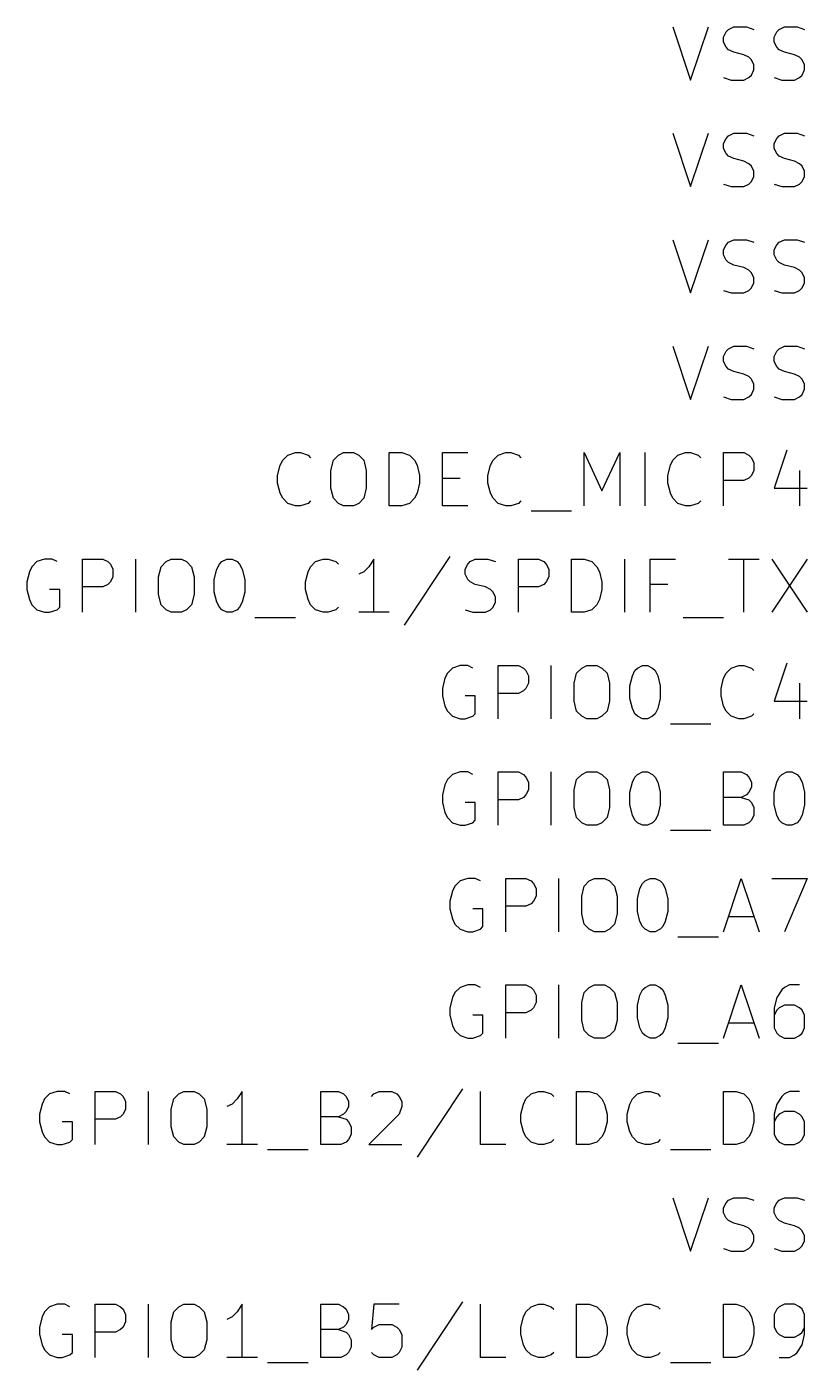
# Model space of a CAD drawing. Header units: millimetres. Extents: x 3 to 237, y -203 to -4.
# Drawn here: x 173.72 to 192.35, y -132.97 to -100.92 of the extents above; entities that cross this region are included whole.
import ezdxf

# ---------------------------------------------------------------- set-up
doc = ezdxf.new("R2010")
doc.units = ezdxf.units.MM
doc.layers.add('GREENSIXTYFIVE', color=129, linetype='CONTINUOUS')

msp = doc.modelspace()

# ---------------------------------------------------------------- linework, layer by layer
at = {"layer": 'GREENSIXTYFIVE', "linetype": 'CONTINUOUS'}
for p, q in [((189.1453, -100.9175), (189.5686, -102.1875)), ((189.5686, -102.1875), (189.992, -100.9175)), ((190.4758, -100.978), (190.5968, -100.9175)), ((190.5968, -100.9175), (190.8991, -100.9175)), ((190.8991, -100.9175), (191.0806, -100.978)), ((191.6853, -100.978), (191.8063, -100.9175)), ((191.8063, -100.9175), (192.1086, -100.9175)), ((192.1086, -100.9175), (192.2901, -100.978)), ((190.3549, -101.1594), (190.4153, -101.0385)), ((190.3549, -101.2804), (190.3549, -101.1594)), ((190.4153, -101.4013), (190.3549, -101.2804)), ((190.4153, -101.0385), (190.4758, -100.978)), ((191.5644, -101.1594), (191.6248, -101.0385)), ((191.5644, -101.2804), (191.5644, -101.1594)), ((191.6248, -101.4013), (191.5644, -101.2804)), ((191.6248, -101.0385), (191.6853, -100.978)), ((190.4758, -101.4618), (190.4153, -101.4013)), ((190.5968, -101.5223), (190.4758, -101.4618)), ((190.8387, -101.5828), (190.5968, -101.5223)), ((190.9596, -101.6432), (190.8387, -101.5828)), ((191.6853, -101.4618), (191.6248, -101.4013)), ((191.8063, -101.5223), (191.6853, -101.4618)), ((192.0482, -101.5828), (191.8063, -101.5223)), ((192.1691, -101.6432), (192.0482, -101.5828)), ((191.0201, -101.7037), (190.9596, -101.6432)), ((191.0806, -101.8247), (191.0201, -101.7037)), ((191.0806, -101.9456), (191.0806, -101.8247)), ((192.2296, -101.7037), (192.1691, -101.6432)), ((192.2901, -101.8247), (192.2296, -101.7037)), ((192.2901, -101.9456), (192.2901, -101.8247)), ((190.3549, -102.1271), (190.5363, -102.1875)), ((190.5363, -102.1875), (190.8387, -102.1875)), ((190.8387, -102.1875), (190.9596, -102.1271)), ((190.9596, -102.1271), (191.0201, -102.0666)), ((191.0201, -102.0666), (191.0806, -101.9456)), ((191.5644, -102.1271), (191.7458, -102.1875)), ((191.7458, -102.1875), (192.0482, -102.1875)), ((192.0482, -102.1875), (192.1691, -102.1271)), ((192.1691, -102.1271), (192.2296, -102.0666)), ((192.2296, -102.0666), (192.2901, -101.9456)), ((189.1453, -103.4575), (189.5686, -104.7275)), ((189.5686, -104.7275), (189.992, -103.4575)), ((190.4153, -103.5785), (190.4758, -103.518)), ((190.4758, -103.518), (190.5968, -103.4575)), ((190.5968, -103.4575), (190.8991, -103.4575)), ((190.8991, -103.4575), (191.0806, -103.518)), ((191.6248, -103.5785), (191.6853, -103.518)), ((191.6853, -103.518), (191.8063, -103.4575)), ((191.8063, -103.4575), (192.1086, -103.4575)), ((192.1086, -103.4575), (192.2901, -103.518)), ((190.3549, -103.6994), (190.4153, -103.5785)), ((190.3549, -103.8204), (190.3549, -103.6994)), ((190.4153, -103.9413), (190.3549, -103.8204)), ((191.5644, -103.6994), (191.6248, -103.5785)), ((191.5644, -103.8204), (191.5644, -103.6994)), ((191.6248, -103.9413), (191.5644, -103.8204)), ((190.4758, -104.0018), (190.4153, -103.9413)), ((190.5968, -104.0623), (190.4758, -104.0018)), ((190.8387, -104.1228), (190.5968, -104.0623)), ((190.9596, -104.1832), (190.8387, -104.1228)), ((191.6853, -104.0018), (191.6248, -103.9413)), ((191.8063, -104.0623), (191.6853, -104.0018)), ((192.0482, -104.1228), (191.8063, -104.0623)), ((192.1691, -104.1832), (192.0482, -104.1228)), ((191.0201, -104.2437), (190.9596, -104.1832)), ((191.0806, -104.3647), (191.0201, -104.2437)), ((191.0201, -104.6066), (191.0806, -104.4856)), ((191.0806, -104.4856), (191.0806, -104.3647)), ((192.2296, -104.2437), (192.1691, -104.1832)), ((192.2901, -104.3647), (192.2296, -104.2437)), ((192.2296, -104.6066), (192.2901, -104.4856)), ((192.2901, -104.4856), (192.2901, -104.3647)), ((190.3549, -104.6671), (190.5363, -104.7275)), ((190.5363, -104.7275), (190.8387, -104.7275)), ((190.8387, -104.7275), (190.9596, -104.6671)), ((190.9596, -104.6671), (191.0201, -104.6066)), ((191.5644, -104.6671), (191.7458, -104.7275)), ((191.7458, -104.7275), (192.0482, -104.7275)), ((192.0482, -104.7275), (192.1691, -104.6671)), ((192.1691, -104.6671), (192.2296, -104.6066)), ((189.1453, -105.9975), (189.5686, -107.2675)), ((189.5686, -107.2675), (189.992, -105.9975)), ((190.4153, -106.1185), (190.4758, -106.058)), ((190.4758, -106.058), (190.5968, -105.9975)), ((190.5968, -105.9975), (190.8991, -105.9975)), ((190.8991, -105.9975), (191.0806, -106.058)), ((191.6248, -106.1185), (191.6853, -106.058)), ((191.6853, -106.058), (191.8063, -105.9975)), ((191.8063, -105.9975), (192.1086, -105.9975)), ((192.1086, -105.9975), (192.2901, -106.058)), ((190.3549, -106.2394), (190.4153, -106.1185)), ((190.3549, -106.3604), (190.3549, -106.2394)), ((190.4153, -106.4813), (190.3549, -106.3604)), ((191.5644, -106.2394), (191.6248, -106.1185)), ((191.5644, -106.3604), (191.5644, -106.2394)), ((191.6248, -106.4813), (191.5644, -106.3604)), ((190.4758, -106.5418), (190.4153, -106.4813)), ((190.5968, -106.6023), (190.4758, -106.5418)), ((190.8387, -106.6628), (190.5968, -106.6023)), ((190.9596, -106.7232), (190.8387, -106.6628)), ((191.0201, -106.7837), (190.9596, -106.7232)), ((191.6853, -106.5418), (191.6248, -106.4813)), ((191.8063, -106.6023), (191.6853, -106.5418)), ((192.0482, -106.6628), (191.8063, -106.6023)), ((192.1691, -106.7232), (192.0482, -106.6628)), ((192.2296, -106.7837), (192.1691, -106.7232)), ((191.0806, -106.9047), (191.0201, -106.7837)), ((191.0201, -107.1466), (191.0806, -107.0256)), ((191.0806, -107.0256), (191.0806, -106.9047)), ((192.2901, -106.9047), (192.2296, -106.7837)), ((192.2296, -107.1466), (192.2901, -107.0256)), ((192.2901, -107.0256), (192.2901, -106.9047)), ((190.3549, -107.2071), (190.5363, -107.2675)), ((190.5363, -107.2675), (190.8387, -107.2675)), ((190.8387, -107.2675), (190.9596, -107.2071)), ((190.9596, -107.2071), (191.0201, -107.1466)), ((191.5644, -107.2071), (191.7458, -107.2675)), ((191.7458, -107.2675), (192.0482, -107.2675)), ((192.0482, -107.2675), (192.1691, -107.2071)), ((192.1691, -107.2071), (192.2296, -107.1466)), ((189.1453, -108.5375), (189.5686, -109.8075)), ((189.5686, -109.8075), (189.992, -108.5375)), ((190.4153, -108.6585), (190.4758, -108.598)), ((190.4758, -108.598), (190.5968, -108.5375)), ((190.5968, -108.5375), (190.8991, -108.5375)), ((190.8991, -108.5375), (191.0806, -108.598)), ((191.6248, -108.6585), (191.6853, -108.598)), ((191.6853, -108.598), (191.8063, -108.5375)), ((191.8063, -108.5375), (192.1086, -108.5375)), ((192.1086, -108.5375), (192.2901, -108.598)), ((190.3549, -108.7794), (190.4153, -108.6585)), ((190.3549, -108.9004), (190.3549, -108.7794)), ((190.4153, -109.0213), (190.3549, -108.9004)), ((191.5644, -108.7794), (191.6248, -108.6585)), ((191.5644, -108.9004), (191.5644, -108.7794)), ((191.6248, -109.0213), (191.5644, -108.9004)), ((190.4758, -109.0818), (190.4153, -109.0213)), ((190.5968, -109.1423), (190.4758, -109.0818)), ((190.8387, -109.2028), (190.5968, -109.1423)), ((190.9596, -109.2632), (190.8387, -109.2028)), ((191.0201, -109.3237), (190.9596, -109.2632)), ((191.6853, -109.0818), (191.6248, -109.0213)), ((191.8063, -109.1423), (191.6853, -109.0818)), ((192.0482, -109.2028), (191.8063, -109.1423)), ((192.1691, -109.2632), (192.0482, -109.2028)), ((192.2296, -109.3237), (192.1691, -109.2632)), ((191.0806, -109.4447), (191.0201, -109.3237)), ((191.0201, -109.6866), (191.0806, -109.5656)), ((191.0806, -109.5656), (191.0806, -109.4447)), ((192.2901, -109.4447), (192.2296, -109.3237)), ((192.2296, -109.6866), (192.2901, -109.5656)), ((192.2901, -109.5656), (192.2901, -109.4447)), ((190.3549, -109.7471), (190.5363, -109.8075)), ((190.5363, -109.8075), (190.8387, -109.8075)), ((190.8387, -109.8075), (190.9596, -109.7471)), ((190.9596, -109.7471), (191.0201, -109.6866)), ((191.5644, -109.7471), (191.7458, -109.8075)), ((191.7458, -109.8075), (192.0482, -109.8075)), ((192.0482, -109.8075), (192.1691, -109.7471)), ((192.1691, -109.7471), (192.2296, -109.6866)), ((179.832, -111.259), (179.953, -111.138)), ((179.953, -111.138), (180.1344, -111.0775)), ((180.1344, -111.0775), (180.2553, -111.0775)), ((180.2553, -111.0775), (180.4368, -111.138)), ((180.4368, -111.138), (180.4972, -111.1985)), ((181.0415, -111.259), (181.1625, -111.138)), ((181.1625, -111.138), (181.2834, -111.0775)), ((181.2834, -111.0775), (181.5253, -111.0775)), ((181.5253, -111.0775), (181.6463, -111.138)), ((181.6463, -111.138), (181.7672, -111.259)), ((182.372, -112.3475), (182.372, -111.0775)), ((182.372, -111.0775), (182.6744, -111.0775)), ((182.6744, -111.0775), (182.8558, -111.138)), ((182.8558, -111.138), (182.9768, -111.259)), ((183.642, -112.3475), (183.642, -111.0775)), ((183.642, -111.0775), (184.2468, -111.0775)), ((184.8515, -111.259), (184.9725, -111.138)), ((184.9725, -111.138), (185.1539, -111.0775)), ((185.1539, -111.0775), (185.2748, -111.0775)), ((185.2748, -111.0775), (185.4563, -111.138)), ((185.4563, -111.138), (185.5167, -111.1985)), ((187.0286, -112.3475), (187.0286, -111.0775)), ((187.0286, -111.0775), (187.452, -111.9847)), ((187.452, -111.9847), (187.8753, -111.0775)), ((187.8753, -111.0775), (187.8753, -112.3475)), ((188.48, -112.3475), (188.48, -111.0775)), ((189.1453, -111.259), (189.2663, -111.138)), ((189.2663, -111.138), (189.4477, -111.0775)), ((189.4477, -111.0775), (189.5686, -111.0775)), ((189.5686, -111.0775), (189.7501, -111.138)), ((189.7501, -111.138), (189.8105, -111.1985)), ((190.3548, -112.3475), (190.3548, -111.0775)), ((190.3548, -111.0775), (190.8386, -111.0775)), ((190.8386, -111.0775), (190.9596, -111.138)), ((190.9596, -111.138), (191.0201, -111.1985)), ((191.0201, -111.1985), (191.0805, -111.3194)), ((191.8667, -111.0171), (191.5644, -111.9242)), ((179.7111, -111.6218), (179.7715, -111.3799)), ((179.7715, -111.3799), (179.832, -111.259)), ((180.9811, -111.5009), (181.0415, -111.259)), ((180.9811, -111.9242), (180.9811, -111.5009)), ((181.7672, -111.259), (181.8277, -111.5009)), ((181.8277, -111.5009), (181.8277, -111.9242)), ((182.9768, -111.259), (183.0373, -111.3799)), ((183.0373, -111.3799), (183.0977, -111.6218)), ((184.7306, -111.6218), (184.791, -111.3799)), ((184.791, -111.3799), (184.8515, -111.259)), ((189.0244, -111.6218), (189.0848, -111.3799)), ((189.0848, -111.3799), (189.1453, -111.259)), ((191.0805, -111.5009), (191.0201, -111.6218)), ((191.0805, -111.3194), (191.0805, -111.5009)), ((192.1691, -111.5009), (192.1691, -112.3475)), ((179.7111, -111.8032), (179.7111, -111.6218)), ((179.7715, -112.0451), (179.7111, -111.8032)), ((183.0977, -111.8032), (183.0373, -112.0451)), ((183.0977, -111.6218), (183.0977, -111.8032)), ((183.642, -111.6823), (184.0654, -111.6823)), ((184.7306, -111.8032), (184.7306, -111.6218)), ((184.791, -112.0451), (184.7306, -111.8032)), ((189.0244, -111.8032), (189.0244, -111.6218)), ((189.0848, -112.0451), (189.0244, -111.8032)), ((190.8386, -111.7428), (190.3548, -111.7428)), ((190.9596, -111.6823), (190.8386, -111.7428)), ((191.0201, -111.6218), (190.9596, -111.6823)), ((179.832, -112.1661), (179.7715, -112.0451)), ((179.953, -112.2871), (179.832, -112.1661)), ((181.0415, -112.1661), (180.9811, -111.9242)), ((181.1625, -112.2871), (181.0415, -112.1661)), ((181.7672, -112.1661), (181.6463, -112.2871)), ((181.8277, -111.9242), (181.7672, -112.1661)), ((182.9768, -112.1661), (182.8558, -112.2871)), ((183.0373, -112.0451), (182.9768, -112.1661)), ((184.8515, -112.1661), (184.791, -112.0451)), ((184.9725, -112.2871), (184.8515, -112.1661)), ((189.1453, -112.1661), (189.0848, -112.0451)), ((189.2663, -112.2871), (189.1453, -112.1661)), ((191.5644, -111.9242), (192.3505, -111.9242)), ((180.1344, -112.3475), (179.953, -112.2871)), ((180.2553, -112.3475), (180.1344, -112.3475)), ((180.4368, -112.2871), (180.2553, -112.3475)), ((180.4972, -112.2266), (180.4368, -112.2871)), ((181.2834, -112.3475), (181.1625, -112.2871)), ((181.5253, -112.3475), (181.2834, -112.3475)), ((181.6463, -112.2871), (181.5253, -112.3475)), ((182.6744, -112.3475), (182.372, -112.3475)), ((182.8558, -112.2871), (182.6744, -112.3475)), ((184.2468, -112.3475), (183.642, -112.3475)), ((185.1539, -112.3475), (184.9725, -112.2871)), ((185.2748, -112.3475), (185.1539, -112.3475)), ((185.4563, -112.2871), (185.2748, -112.3475)), ((185.5167, -112.2266), (185.4563, -112.2871)), ((185.7587, -112.4685), (186.7263, -112.4685)), ((189.4477, -112.3475), (189.2663, -112.2871)), ((189.5686, -112.3475), (189.4477, -112.3475)), ((189.7501, -112.2871), (189.5686, -112.3475)), ((189.8105, -112.2266), (189.7501, -112.2871)), ((173.9658, -113.678), (173.8448, -113.799)), ((174.1472, -113.6175), (173.9658, -113.678)), ((174.3286, -113.6175), (174.1472, -113.6175)), ((174.4496, -113.678), (174.3286, -113.6175)), ((175.0543, -114.8875), (175.0543, -113.6175)), ((175.0543, -113.6175), (175.5381, -113.6175)), ((175.5381, -113.6175), (175.6591, -113.678)), ((175.6591, -113.678), (175.7196, -113.7385)), ((175.7196, -113.7385), (175.78, -113.8594)), ((176.3243, -114.8875), (176.3243, -113.6175)), ((176.9291, -113.799), (177.0501, -113.678)), ((177.0501, -113.678), (177.171, -113.6175)), ((177.171, -113.6175), (177.4129, -113.6175)), ((177.4129, -113.6175), (177.5339, -113.678)), ((177.5339, -113.678), (177.6548, -113.799)), ((178.2596, -113.8594), (178.3201, -113.7385)), ((178.3201, -113.7385), (178.3806, -113.678)), ((178.3806, -113.678), (178.5015, -113.6175)), ((178.5015, -113.6175), (178.6225, -113.6175)), ((178.6225, -113.6175), (178.7434, -113.678)), ((178.7434, -113.678), (178.8039, -113.7385)), ((178.8039, -113.7385), (178.8644, -113.8594)), ((180.4972, -113.799), (180.6182, -113.678)), ((180.6182, -113.678), (180.7996, -113.6175)), ((180.7996, -113.6175), (180.9205, -113.6175)), ((180.9205, -113.6175), (181.102, -113.678)), ((181.102, -113.678), (181.1624, -113.7385)), ((182.0091, -113.6175), (181.8882, -113.799)), ((182.0091, -114.8875), (182.0091, -113.6175)), ((183.8234, -113.5571), (182.7348, -115.1899)), ((184.1863, -113.8594), (184.2467, -113.7385)), ((184.2467, -113.7385), (184.3072, -113.678)), ((184.3072, -113.678), (184.4282, -113.6175)), ((184.4282, -113.6175), (184.7305, -113.6175)), ((184.7305, -113.6175), (184.912, -113.678)), ((185.4562, -114.8875), (185.4562, -113.6175)), ((185.4562, -113.6175), (185.94, -113.6175)), ((185.94, -113.6175), (186.061, -113.678)), ((186.061, -113.678), (186.1215, -113.7385)), ((186.1215, -113.7385), (186.1819, -113.8594)), ((186.7262, -114.8875), (186.7262, -113.6175)), ((186.7262, -113.6175), (187.0286, -113.6175)), ((187.0286, -113.6175), (187.21, -113.678)), ((187.21, -113.678), (187.331, -113.799)), ((187.9962, -114.8875), (187.9962, -113.6175)), ((188.601, -114.8875), (188.601, -113.6175)), ((188.601, -113.6175), (189.2058, -113.6175)), ((190.4758, -113.6175), (191.2015, -113.6175)), ((190.8387, -114.8875), (190.8387, -113.6175)), ((191.5039, -113.6175), (192.3505, -114.8875)), ((192.3505, -113.6175), (191.5039, -114.8875)), ((173.7843, -113.9199), (173.7239, -114.1618)), ((173.8448, -113.799), (173.7843, -113.9199)), ((175.78, -114.0409), (175.7196, -114.1618)), ((175.78, -113.8594), (175.78, -114.0409)), ((176.8687, -114.0409), (176.9291, -113.799)), ((176.8687, -114.4642), (176.8687, -114.0409)), ((177.6548, -113.799), (177.7153, -114.0409)), ((177.7153, -114.0409), (177.7153, -114.4642)), ((178.1992, -114.1013), (178.2596, -113.8594)), ((178.1992, -114.4037), (178.1992, -114.1013)), ((178.8644, -113.8594), (178.9249, -114.1013)), ((178.9249, -114.1013), (178.9249, -114.4037)), ((180.3763, -114.1618), (180.4367, -113.9199)), ((180.4367, -113.9199), (180.4972, -113.799)), ((181.7672, -113.9199), (181.6463, -113.9804)), ((181.8882, -113.799), (181.7672, -113.9199)), ((184.1863, -113.9804), (184.1863, -113.8594)), ((184.2467, -114.1013), (184.1863, -113.9804)), ((184.3072, -114.1618), (184.2467, -114.1013)), ((186.1819, -114.0409), (186.1215, -114.1618)), ((186.1819, -113.8594), (186.1819, -114.0409)), ((187.331, -113.799), (187.3915, -113.9199)), ((187.3915, -113.9199), (187.4519, -114.1618)), ((173.7239, -114.1618), (173.7239, -114.3432)), ((173.7239, -114.3432), (173.7843, -114.5851)), ((174.51, -114.3432), (174.2681, -114.3432)), ((174.51, -114.7666), (174.51, -114.3432)), ((175.5381, -114.2828), (175.0543, -114.2828)), ((175.6591, -114.2223), (175.5381, -114.2828)), ((175.7196, -114.1618), (175.6591, -114.2223)), ((178.2596, -114.6456), (178.1992, -114.4037)), ((178.9249, -114.4037), (178.8644, -114.6456)), ((180.3763, -114.3432), (180.3763, -114.1618)), ((180.4367, -114.5851), (180.3763, -114.3432)), ((184.4282, -114.2223), (184.3072, -114.1618)), ((184.6701, -114.2828), (184.4282, -114.2223)), ((184.791, -114.3432), (184.6701, -114.2828)), ((184.8515, -114.4037), (184.791, -114.3432)), ((184.912, -114.5247), (184.8515, -114.4037)), ((185.94, -114.2828), (185.4562, -114.2828)), ((186.061, -114.2223), (185.94, -114.2828)), ((186.1215, -114.1618), (186.061, -114.2223)), ((187.4519, -114.3432), (187.3915, -114.5851)), ((187.4519, -114.1618), (187.4519, -114.3432)), ((189.0244, -114.2223), (188.601, -114.2223)), ((173.7843, -114.5851), (173.8448, -114.7061)), ((173.8448, -114.7061), (173.9658, -114.8271)), ((176.9291, -114.7061), (176.8687, -114.4642)), ((177.0501, -114.8271), (176.9291, -114.7061)), ((177.6548, -114.7061), (177.5339, -114.8271)), ((177.7153, -114.4642), (177.6548, -114.7061)), ((178.3201, -114.7666), (178.2596, -114.6456)), ((178.8644, -114.6456), (178.8039, -114.7666)), ((180.4972, -114.7061), (180.4367, -114.5851)), ((180.6182, -114.8271), (180.4972, -114.7061)), ((184.8515, -114.7666), (184.912, -114.6456)), ((184.912, -114.6456), (184.912, -114.5247)), ((187.331, -114.7061), (187.21, -114.8271)), ((187.3915, -114.5851), (187.331, -114.7061)), ((173.9658, -114.8271), (174.1472, -114.8875)), ((174.1472, -114.8875), (174.2681, -114.8875)), ((174.2681, -114.8875), (174.4496, -114.8271)), ((174.4496, -114.8271), (174.51, -114.7666)), ((177.171, -114.8875), (177.0501, -114.8271)), ((177.4129, -114.8875), (177.171, -114.8875)), ((177.5339, -114.8271), (177.4129, -114.8875)), ((178.3806, -114.8271), (178.3201, -114.7666)), ((178.5015, -114.8875), (178.3806, -114.8271)), ((178.6225, -114.8875), (178.5015, -114.8875)), ((178.7434, -114.8271), (178.6225, -114.8875)), ((178.8039, -114.7666), (178.7434, -114.8271)), ((179.1668, -115.0085), (180.1344, -115.0085)), ((180.7996, -114.8875), (180.6182, -114.8271)), ((180.9205, -114.8875), (180.7996, -114.8875)), ((181.102, -114.8271), (180.9205, -114.8875)), ((181.1624, -114.7666), (181.102, -114.8271)), ((182.372, -114.8875), (181.6463, -114.8875)), ((184.1863, -114.8271), (184.3677, -114.8875)), ((184.3677, -114.8875), (184.6701, -114.8875)), ((184.6701, -114.8875), (184.791, -114.8271)), ((184.791, -114.8271), (184.8515, -114.7666)), ((187.0286, -114.8875), (186.7262, -114.8875)), ((187.21, -114.8271), (187.0286, -114.8875)), ((189.3873, -115.0085), (190.3549, -115.0085)), ((183.7629, -116.339), (183.7024, -116.4599)), ((183.8839, -116.218), (183.7629, -116.339)), ((184.0653, -116.1575), (183.8839, -116.218)), ((184.2467, -116.1575), (184.0653, -116.1575)), ((184.3677, -116.218), (184.2467, -116.1575)), ((184.9724, -117.4275), (184.9724, -116.1575)), ((184.9724, -116.1575), (185.4562, -116.1575)), ((185.4562, -116.1575), (185.5772, -116.218)), ((185.5772, -116.218), (185.6377, -116.2785)), ((185.6377, -116.2785), (185.6981, -116.3994)), ((186.2424, -117.4275), (186.2424, -116.1575)), ((186.7868, -116.5809), (186.8472, -116.339)), ((186.8472, -116.339), (186.9682, -116.218)), ((186.9682, -116.218), (187.0891, -116.1575)), ((187.0891, -116.1575), (187.331, -116.1575)), ((187.331, -116.1575), (187.452, -116.218)), ((187.452, -116.218), (187.5729, -116.339)), ((187.5729, -116.339), (187.6334, -116.5809)), ((188.1777, -116.3994), (188.2382, -116.2785)), ((188.2382, -116.2785), (188.2987, -116.218)), ((188.2987, -116.218), (188.4196, -116.1575)), ((188.4196, -116.1575), (188.5406, -116.1575)), ((188.5406, -116.1575), (188.6615, -116.218)), ((188.6615, -116.218), (188.722, -116.2785)), ((188.722, -116.2785), (188.7825, -116.3994)), ((190.3548, -116.4599), (190.4153, -116.339)), ((190.4153, -116.339), (190.5363, -116.218)), ((190.5363, -116.218), (190.7177, -116.1575)), ((190.7177, -116.1575), (190.8386, -116.1575)), ((190.8386, -116.1575), (191.0201, -116.218)), ((191.0201, -116.218), (191.0805, -116.2785)), ((191.8667, -116.0971), (191.5644, -117.0042)), ((183.7024, -116.4599), (183.642, -116.7018)), ((185.6981, -116.5809), (185.6377, -116.7018)), ((185.6981, -116.3994), (185.6981, -116.5809)), ((186.7868, -117.0042), (186.7868, -116.5809)), ((187.6334, -116.5809), (187.6334, -117.0042)), ((188.1173, -116.6413), (188.1777, -116.3994)), ((188.1173, -116.9437), (188.1173, -116.6413)), ((188.7825, -116.3994), (188.843, -116.6413)), ((188.843, -116.6413), (188.843, -116.9437)), ((190.2944, -116.7018), (190.3548, -116.4599)), ((192.1691, -116.5809), (192.1691, -117.4275)), ((183.642, -116.7018), (183.642, -116.8832)), ((183.642, -116.8832), (183.7024, -117.1251)), ((184.4281, -116.8832), (184.1862, -116.8832)), ((184.4281, -117.3066), (184.4281, -116.8832)), ((185.4562, -116.8228), (184.9724, -116.8228)), ((185.5772, -116.7623), (185.4562, -116.8228)), ((185.6377, -116.7018), (185.5772, -116.7623)), ((188.1777, -117.1856), (188.1173, -116.9437)), ((188.843, -116.9437), (188.7825, -117.1856)), ((190.2944, -116.8832), (190.2944, -116.7018)), ((190.3548, -117.1251), (190.2944, -116.8832)), ((183.7024, -117.1251), (183.7629, -117.2461)), ((183.7629, -117.2461), (183.8839, -117.3671)), ((184.3677, -117.3671), (184.4281, -117.3066)), ((186.8472, -117.2461), (186.7868, -117.0042)), ((186.9682, -117.3671), (186.8472, -117.2461)), ((187.5729, -117.2461), (187.452, -117.3671)), ((187.6334, -117.0042), (187.5729, -117.2461)), ((188.2382, -117.3066), (188.1777, -117.1856)), ((188.2987, -117.3671), (188.2382, -117.3066)), ((188.722, -117.3066), (188.6615, -117.3671)), ((188.7825, -117.1856), (188.722, -117.3066)), ((190.4153, -117.2461), (190.3548, -117.1251)), ((190.5363, -117.3671), (190.4153, -117.2461)), ((191.0805, -117.3066), (191.0201, -117.3671)), ((191.5644, -117.0042), (192.3505, -117.0042)), ((183.8839, -117.3671), (184.0653, -117.4275)), ((184.0653, -117.4275), (184.1862, -117.4275)), ((184.1862, -117.4275), (184.3677, -117.3671)), ((187.0891, -117.4275), (186.9682, -117.3671)), ((187.331, -117.4275), (187.0891, -117.4275)), ((187.452, -117.3671), (187.331, -117.4275)), ((188.4196, -117.4275), (188.2987, -117.3671)), ((188.5406, -117.4275), (188.4196, -117.4275)), ((188.6615, -117.3671), (188.5406, -117.4275)), ((189.0849, -117.5485), (190.0525, -117.5485)), ((190.7177, -117.4275), (190.5363, -117.3671)), ((190.8386, -117.4275), (190.7177, -117.4275)), ((191.0201, -117.3671), (190.8386, -117.4275)), ((183.7629, -118.879), (183.7024, -118.9999)), ((183.8839, -118.758), (183.7629, -118.879)), ((184.0653, -118.6975), (183.8839, -118.758)), ((184.2467, -118.6975), (184.0653, -118.6975)), ((184.3677, -118.758), (184.2467, -118.6975)), ((184.9724, -119.9675), (184.9724, -118.6975)), ((184.9724, -118.6975), (185.4562, -118.6975)), ((185.4562, -118.6975), (185.5772, -118.758)), ((185.5772, -118.758), (185.6377, -118.8185)), ((185.6377, -118.8185), (185.6981, -118.9394)), ((186.2424, -119.9675), (186.2424, -118.6975)), ((186.7868, -119.1209), (186.8472, -118.879)), ((186.8472, -118.879), (186.9682, -118.758)), ((186.9682, -118.758), (187.0891, -118.6975)), ((187.0891, -118.6975), (187.331, -118.6975)), ((187.331, -118.6975), (187.452, -118.758)), ((187.452, -118.758), (187.5729, -118.879)), ((187.5729, -118.879), (187.6334, -119.1209)), ((188.1777, -118.9394), (188.2382, -118.8185)), ((188.2382, -118.8185), (188.2987, -118.758)), ((188.2987, -118.758), (188.4196, -118.6975)), ((188.4196, -118.6975), (188.5406, -118.6975)), ((188.5406, -118.6975), (188.6615, -118.758)), ((188.6615, -118.758), (188.722, -118.8185)), ((188.722, -118.8185), (188.7825, -118.9394)), ((190.3548, -119.9675), (190.3548, -118.6975)), ((190.3548, -118.6975), (190.7782, -118.6975)), ((190.7782, -118.6975), (190.8991, -118.758)), ((190.8991, -118.758), (190.9596, -118.8185)), ((190.9596, -118.8185), (191.0201, -118.9394)), ((191.6248, -118.9394), (191.6853, -118.8185)), ((191.6853, -118.8185), (191.7458, -118.758)), ((191.7458, -118.758), (191.8667, -118.6975)), ((191.8667, -118.6975), (191.9877, -118.6975)), ((191.9877, -118.6975), (192.1086, -118.758)), ((192.1086, -118.758), (192.1691, -118.8185)), ((192.1691, -118.8185), (192.2296, -118.9394)), ((183.7024, -118.9999), (183.642, -119.2418)), ((185.6981, -119.1209), (185.6377, -119.2418)), ((185.6981, -118.9394), (185.6981, -119.1209)), ((186.7868, -119.5442), (186.7868, -119.1209)), ((187.6334, -119.1209), (187.6334, -119.5442)), ((188.1173, -119.1813), (188.1777, -118.9394)), ((188.1173, -119.4837), (188.1173, -119.1813)), ((188.7825, -118.9394), (188.843, -119.1813)), ((188.843, -119.1813), (188.843, -119.4837)), ((190.9596, -119.1813), (190.8991, -119.2418)), ((191.0201, -119.0604), (190.9596, -119.1813)), ((191.0201, -118.9394), (191.0201, -119.0604)), ((191.5644, -119.1813), (191.6248, -118.9394)), ((191.5644, -119.4837), (191.5644, -119.1813)), ((192.2296, -118.9394), (192.2901, -119.1813)), ((192.2901, -119.1813), (192.2901, -119.4837)), ((183.642, -119.2418), (183.642, -119.4232)), ((183.642, -119.4232), (183.7024, -119.6651)), ((184.4281, -119.4232), (184.1862, -119.4232)), ((184.4281, -119.8466), (184.4281, -119.4232)), ((185.4562, -119.3628), (184.9724, -119.3628)), ((185.5772, -119.3023), (185.4562, -119.3628)), ((185.6377, -119.2418), (185.5772, -119.3023)), ((186.8472, -119.7861), (186.7868, -119.5442)), ((187.6334, -119.5442), (187.5729, -119.7861)), ((188.1777, -119.7256), (188.1173, -119.4837)), ((188.843, -119.4837), (188.7825, -119.7256)), ((190.7782, -119.3023), (190.3548, -119.3023)), ((190.8991, -119.2418), (190.7782, -119.3023)), ((190.7782, -119.3023), (190.9596, -119.3628)), ((190.9596, -119.3628), (191.0201, -119.4232)), ((191.0201, -119.4232), (191.0805, -119.5442)), ((191.0805, -119.5442), (191.0805, -119.7256)), ((191.6248, -119.7256), (191.5644, -119.4837)), ((192.2901, -119.4837), (192.2296, -119.7256)), ((183.7024, -119.6651), (183.7629, -119.7861)), ((183.7629, -119.7861), (183.8839, -119.9071)), ((184.3677, -119.9071), (184.4281, -119.8466)), ((186.9682, -119.9071), (186.8472, -119.7861)), ((187.5729, -119.7861), (187.452, -119.9071)), ((188.2382, -119.8466), (188.1777, -119.7256)), ((188.2987, -119.9071), (188.2382, -119.8466)), ((188.722, -119.8466), (188.6615, -119.9071)), ((188.7825, -119.7256), (188.722, -119.8466)), ((191.0201, -119.8466), (190.9596, -119.9071)), ((191.0805, -119.7256), (191.0201, -119.8466)), ((191.6853, -119.8466), (191.6248, -119.7256)), ((191.7458, -119.9071), (191.6853, -119.8466)), ((192.1691, -119.8466), (192.1086, -119.9071)), ((192.2296, -119.7256), (192.1691, -119.8466)), ((183.8839, -119.9071), (184.0653, -119.9675)), ((184.0653, -119.9675), (184.1862, -119.9675)), ((184.1862, -119.9675), (184.3677, -119.9071)), ((187.0891, -119.9675), (186.9682, -119.9071)), ((187.331, -119.9675), (187.0891, -119.9675)), ((187.452, -119.9071), (187.331, -119.9675)), ((188.4196, -119.9675), (188.2987, -119.9071)), ((188.5406, -119.9675), (188.4196, -119.9675)), ((188.6615, -119.9071), (188.5406, -119.9675)), ((189.0849, -120.0885), (190.0525, -120.0885)), ((190.8386, -119.9675), (190.3548, -119.9675)), ((190.9596, -119.9071), (190.8386, -119.9675)), ((191.8667, -119.9675), (191.7458, -119.9071)), ((191.9877, -119.9675), (191.8667, -119.9675)), ((192.1086, -119.9071), (191.9877, -119.9675)), ((183.9443, -121.419), (183.8838, -121.5399)), ((184.0653, -121.298), (183.9443, -121.419)), ((184.2467, -121.2375), (184.0653, -121.298)), ((184.4281, -121.2375), (184.2467, -121.2375)), ((184.5491, -121.298), (184.4281, -121.2375)), ((185.1538, -122.5075), (185.1538, -121.2375)), ((185.1538, -121.2375), (185.6376, -121.2375)), ((185.6376, -121.2375), (185.7586, -121.298)), ((185.7586, -121.298), (185.8191, -121.3585)), ((185.8191, -121.3585), (185.8795, -121.4794)), ((186.4238, -122.5075), (186.4238, -121.2375)), ((186.9682, -121.6609), (187.0286, -121.419)), ((187.0286, -121.419), (187.1496, -121.298)), ((187.1496, -121.298), (187.2705, -121.2375)), ((187.2705, -121.2375), (187.5124, -121.2375)), ((187.5124, -121.2375), (187.6334, -121.298)), ((187.6334, -121.298), (187.7543, -121.419)), ((187.7543, -121.419), (187.8148, -121.6609)), ((188.3591, -121.4794), (188.4196, -121.3585)), ((188.4196, -121.3585), (188.4801, -121.298)), ((188.4801, -121.298), (188.601, -121.2375)), ((188.601, -121.2375), (188.722, -121.2375)), ((188.722, -121.2375), (188.8429, -121.298)), ((188.8429, -121.298), (188.9034, -121.3585)), ((188.9034, -121.3585), (188.9639, -121.4794)), ((190.3548, -122.5075), (190.7781, -121.2375)), ((190.7781, -121.2375), (191.2015, -122.5075)), ((191.5039, -121.2375), (192.3505, -121.2375)), ((192.3505, -121.2375), (191.8063, -122.5075)), ((183.8838, -121.5399), (183.8234, -121.7818)), ((183.8234, -121.7818), (183.8234, -121.9632)), ((185.8191, -121.7818), (185.7586, -121.8423)), ((185.8795, -121.6609), (185.8191, -121.7818)), ((185.8795, -121.4794), (185.8795, -121.6609)), ((186.9682, -122.0842), (186.9682, -121.6609)), ((187.8148, -121.6609), (187.8148, -122.0842)), ((188.2987, -121.7213), (188.3591, -121.4794)), ((188.2987, -122.0237), (188.2987, -121.7213)), ((188.9639, -121.4794), (189.0244, -121.7213)), ((189.0244, -121.7213), (189.0244, -122.0237)), ((183.8234, -121.9632), (183.8838, -122.2051)), ((184.6095, -121.9632), (184.3676, -121.9632)), ((184.6095, -122.3866), (184.6095, -121.9632)), ((185.6376, -121.9028), (185.1538, -121.9028)), ((185.7586, -121.8423), (185.6376, -121.9028)), ((187.0286, -122.3261), (186.9682, -122.0842)), ((187.8148, -122.0842), (187.7543, -122.3261)), ((188.3591, -122.2656), (188.2987, -122.0237)), ((189.0244, -122.0237), (188.9639, -122.2656)), ((183.8838, -122.2051), (183.9443, -122.3261)), ((183.9443, -122.3261), (184.0653, -122.4471)), ((184.5491, -122.4471), (184.6095, -122.3866)), ((187.1496, -122.4471), (187.0286, -122.3261)), ((187.7543, -122.3261), (187.6334, -122.4471)), ((188.4196, -122.3866), (188.3591, -122.2656)), ((188.4801, -122.4471), (188.4196, -122.3866)), ((188.9034, -122.3866), (188.8429, -122.4471)), ((188.9639, -122.2656), (188.9034, -122.3866)), ((190.4758, -122.1447), (191.0805, -122.1447)), ((184.0653, -122.4471), (184.2467, -122.5075)), ((184.2467, -122.5075), (184.3676, -122.5075)), ((184.3676, -122.5075), (184.5491, -122.4471)), ((187.2705, -122.5075), (187.1496, -122.4471)), ((187.5124, -122.5075), (187.2705, -122.5075)), ((187.6334, -122.4471), (187.5124, -122.5075)), ((188.601, -122.5075), (188.4801, -122.4471)), ((188.722, -122.5075), (188.601, -122.5075)), ((188.8429, -122.4471), (188.722, -122.5075)), ((189.2663, -122.6285), (190.2339, -122.6285)), ((183.9443, -123.959), (183.8838, -124.0799)), ((184.0653, -123.838), (183.9443, -123.959)), ((184.2467, -123.7775), (184.0653, -123.838)), ((184.4281, -123.7775), (184.2467, -123.7775)), ((184.5491, -123.838), (184.4281, -123.7775)), ((185.1538, -125.0475), (185.1538, -123.7775)), ((185.1538, -123.7775), (185.6376, -123.7775)), ((185.6376, -123.7775), (185.7586, -123.838)), ((185.7586, -123.838), (185.8191, -123.8985)), ((185.8191, -123.8985), (185.8795, -124.0194)), ((185.8795, -124.0194), (185.8795, -124.2009)), ((186.4238, -125.0475), (186.4238, -123.7775)), ((186.9682, -124.2009), (187.0286, -123.959)), ((187.0286, -123.959), (187.1496, -123.838)), ((187.1496, -123.838), (187.2705, -123.7775)), ((187.2705, -123.7775), (187.5124, -123.7775)), ((187.5124, -123.7775), (187.6334, -123.838)), ((187.6334, -123.838), (187.7543, -123.959)), ((187.7543, -123.959), (187.8148, -124.2009)), ((188.2987, -124.2613), (188.3591, -124.0194)), ((188.3591, -124.0194), (188.4196, -123.8985)), ((188.4196, -123.8985), (188.4801, -123.838)), ((188.4801, -123.838), (188.601, -123.7775)), ((188.601, -123.7775), (188.722, -123.7775)), ((188.722, -123.7775), (188.8429, -123.838)), ((188.8429, -123.838), (188.9034, -123.8985)), ((188.9034, -123.8985), (188.9639, -124.0194)), ((188.9639, -124.0194), (189.0244, -124.2613)), ((190.3548, -125.0475), (190.7781, -123.7775)), ((190.7781, -123.7775), (191.2015, -125.0475)), ((191.7458, -123.8985), (191.6248, -124.0799)), ((191.8063, -123.838), (191.7458, -123.8985)), ((191.9272, -123.7775), (191.8063, -123.838)), ((192.1691, -123.7775), (191.9272, -123.7775)), ((183.8838, -124.0799), (183.8234, -124.3218)), ((183.8234, -124.3218), (183.8234, -124.5032)), ((185.8191, -124.3218), (185.7586, -124.3823)), ((185.8795, -124.2009), (185.8191, -124.3218)), ((186.9682, -124.6242), (186.9682, -124.2009)), ((187.8148, -124.2009), (187.8148, -124.6242)), ((188.2987, -124.5637), (188.2987, -124.2613)), ((189.0244, -124.2613), (189.0244, -124.5637)), ((191.6248, -124.0799), (191.5644, -124.3218)), ((191.5644, -124.3218), (191.5644, -124.8056)), ((191.6853, -124.3218), (191.6248, -124.3823)), ((191.8063, -124.2613), (191.6853, -124.3218)), ((192.0482, -124.2613), (191.8063, -124.2613)), ((192.1691, -124.3218), (192.0482, -124.2613)), ((192.2296, -124.3823), (192.1691, -124.3218)), ((183.8234, -124.5032), (183.8838, -124.7451)), ((184.6095, -124.5032), (184.3676, -124.5032)), ((184.6095, -124.9266), (184.6095, -124.5032)), ((185.6376, -124.4428), (185.1538, -124.4428)), ((185.7586, -124.3823), (185.6376, -124.4428)), ((187.0286, -124.8661), (186.9682, -124.6242)), ((187.8148, -124.6242), (187.7543, -124.8661)), ((188.3591, -124.8056), (188.2987, -124.5637)), ((189.0244, -124.5637), (188.9639, -124.8056)), ((191.6248, -124.3823), (191.5644, -124.5032)), ((192.2901, -124.5032), (192.2296, -124.3823)), ((192.2901, -124.8056), (192.2901, -124.5032)), ((183.8838, -124.7451), (183.9443, -124.8661)), ((183.9443, -124.8661), (184.0653, -124.9871)), ((184.0653, -124.9871), (184.2467, -125.0475)), ((184.3676, -125.0475), (184.5491, -124.9871)), ((184.5491, -124.9871), (184.6095, -124.9266)), ((187.1496, -124.9871), (187.0286, -124.8661)), ((187.2705, -125.0475), (187.1496, -124.9871)), ((187.6334, -124.9871), (187.5124, -125.0475)), ((187.7543, -124.8661), (187.6334, -124.9871)), ((188.4196, -124.9266), (188.3591, -124.8056)), ((188.4801, -124.9871), (188.4196, -124.9266)), ((188.601, -125.0475), (188.4801, -124.9871)), ((188.8429, -124.9871), (188.722, -125.0475)), ((188.9034, -124.9266), (188.8429, -124.9871)), ((188.9639, -124.8056), (188.9034, -124.9266)), ((190.4758, -124.6847), (191.0805, -124.6847)), ((191.5644, -124.8056), (191.6248, -124.9266)), ((191.6248, -124.9266), (191.6853, -124.9871)), ((191.6853, -124.9871), (191.8063, -125.0475)), ((192.0482, -125.0475), (192.1691, -124.9871)), ((192.1691, -124.9871), (192.2296, -124.9266)), ((192.2296, -124.9266), (192.2901, -124.8056)), ((184.2467, -125.0475), (184.3676, -125.0475)), ((187.5124, -125.0475), (187.2705, -125.0475)), ((188.722, -125.0475), (188.601, -125.0475)), ((189.2663, -125.1685), (190.2339, -125.1685)), ((191.8063, -125.0475), (192.0482, -125.0475)), ((184.1258, -126.2571), (183.0372, -127.8899)), ((174.1472, -126.499), (174.0867, -126.6199)), ((174.2682, -126.378), (174.1472, -126.499)), ((174.4496, -126.3175), (174.2682, -126.378)), ((174.631, -126.3175), (174.4496, -126.3175)), ((174.752, -126.378), (174.631, -126.3175)), ((175.3567, -127.5875), (175.3567, -126.3175)), ((175.3567, -126.3175), (175.8405, -126.3175)), ((175.8405, -126.3175), (175.9615, -126.378)), ((175.9615, -126.378), (176.022, -126.4385)), ((176.022, -126.4385), (176.0824, -126.5594)), ((176.0824, -126.5594), (176.0824, -126.7409)), ((176.6267, -127.5875), (176.6267, -126.3175)), ((177.1711, -126.7409), (177.2315, -126.499)), ((177.2315, -126.499), (177.3525, -126.378)), ((177.3525, -126.378), (177.4734, -126.3175)), ((177.4734, -126.3175), (177.7153, -126.3175)), ((177.7153, -126.3175), (177.8363, -126.378)), ((177.8363, -126.378), (177.9572, -126.499)), ((177.9572, -126.499), (178.0177, -126.7409)), ((178.7435, -126.499), (178.6225, -126.6199)), ((178.8644, -126.3175), (178.7435, -126.499)), ((178.8644, -127.5875), (178.8644, -126.3175)), ((180.7391, -127.5875), (180.7391, -126.3175)), ((180.7391, -126.3175), (181.1625, -126.3175)), ((181.1625, -126.3175), (181.2834, -126.378)), ((181.2834, -126.378), (181.3439, -126.4385)), ((181.3439, -126.4385), (181.4044, -126.5594)), ((181.4044, -126.5594), (181.4044, -126.6804)), ((181.9487, -126.4385), (182.0091, -126.378)), ((182.0091, -126.378), (182.1301, -126.3175)), ((182.1301, -126.3175), (182.4325, -126.3175)), ((182.4325, -126.3175), (182.5534, -126.378)), ((182.5534, -126.378), (182.6139, -126.4385)), ((182.6139, -126.4385), (182.6744, -126.5594)), ((182.6744, -126.5594), (182.6744, -126.6804)), ((184.5491, -127.5875), (184.5491, -126.3175)), ((185.5772, -126.6199), (185.6377, -126.499)), ((185.6377, -126.499), (185.7587, -126.378)), ((185.7587, -126.378), (185.9401, -126.3175)), ((185.9401, -126.3175), (186.061, -126.3175)), ((186.061, -126.3175), (186.2425, -126.378)), ((186.2425, -126.378), (186.3029, -126.4385)), ((186.8472, -127.5875), (186.8472, -126.3175)), ((186.8472, -126.3175), (187.1496, -126.3175)), ((187.1496, -126.3175), (187.331, -126.378)), ((187.331, -126.378), (187.452, -126.499)), ((187.452, -126.499), (187.5125, -126.6199)), ((188.1172, -126.6199), (188.1777, -126.499)), ((188.1777, -126.499), (188.2987, -126.378)), ((188.2987, -126.378), (188.4801, -126.3175)), ((188.4801, -126.3175), (188.601, -126.3175)), ((188.601, -126.3175), (188.7825, -126.378)), ((188.7825, -126.378), (188.8429, -126.4385)), ((190.3548, -127.5875), (190.3548, -126.3175)), ((190.3548, -126.3175), (190.6572, -126.3175)), ((190.6572, -126.3175), (190.8386, -126.378)), ((190.8386, -126.378), (190.9596, -126.499)), ((190.9596, -126.499), (191.0201, -126.6199)), ((191.7458, -126.4385), (191.6248, -126.6199)), ((191.8063, -126.378), (191.7458, -126.4385)), ((191.9272, -126.3175), (191.8063, -126.378)), ((192.1691, -126.3175), (191.9272, -126.3175)), ((174.0867, -126.6199), (174.0263, -126.8618)), ((174.0263, -126.8618), (174.0263, -127.0432)), ((175.9615, -126.9223), (175.8405, -126.9828)), ((176.022, -126.8618), (175.9615, -126.9223)), ((176.0824, -126.7409), (176.022, -126.8618)), ((177.1711, -127.1642), (177.1711, -126.7409)), ((178.0177, -126.7409), (178.0177, -127.1642)), ((178.6225, -126.6199), (178.5016, -126.6804)), ((181.1625, -126.9223), (180.7391, -126.9223)), ((181.2834, -126.8618), (181.1625, -126.9223)), ((181.1625, -126.9223), (181.3439, -126.9828)), ((181.3439, -126.8013), (181.2834, -126.8618)), ((181.4044, -126.6804), (181.3439, -126.8013)), ((182.6139, -126.8618), (181.8882, -127.5875)), ((182.6744, -126.6804), (182.6139, -126.8618)), ((185.5168, -126.8618), (185.5772, -126.6199)), ((185.5168, -127.0432), (185.5168, -126.8618)), ((187.5125, -126.6199), (187.5729, -126.8618)), ((187.5729, -126.8618), (187.5729, -127.0432)), ((188.0568, -126.8618), (188.1172, -126.6199)), ((188.0568, -127.0432), (188.0568, -126.8618)), ((191.0201, -126.6199), (191.0805, -126.8618)), ((191.0805, -126.8618), (191.0805, -127.0432)), ((191.6248, -126.6199), (191.5644, -126.8618)), ((191.5644, -126.8618), (191.5644, -127.3456)), ((191.6248, -126.9223), (191.5644, -127.0432)), ((191.6853, -126.8618), (191.6248, -126.9223)), ((191.8063, -126.8013), (191.6853, -126.8618)), ((192.0482, -126.8013), (191.8063, -126.8013)), ((192.1691, -126.8618), (192.0482, -126.8013)), ((192.2296, -126.9223), (192.1691, -126.8618)), ((192.2901, -127.0432), (192.2296, -126.9223)), ((174.0263, -127.0432), (174.0867, -127.2851)), ((174.8124, -127.0432), (174.5705, -127.0432)), ((174.8124, -127.4666), (174.8124, -127.0432)), ((175.8405, -126.9828), (175.3567, -126.9828)), ((177.2315, -127.4061), (177.1711, -127.1642)), ((178.0177, -127.1642), (177.9572, -127.4061)), ((181.3439, -126.9828), (181.4044, -127.0432)), ((181.4044, -127.0432), (181.4648, -127.1642)), ((181.4648, -127.1642), (181.4648, -127.3456)), ((185.5772, -127.2851), (185.5168, -127.0432)), ((187.5729, -127.0432), (187.5125, -127.2851)), ((188.1172, -127.2851), (188.0568, -127.0432)), ((191.0805, -127.0432), (191.0201, -127.2851)), ((192.2901, -127.3456), (192.2901, -127.0432)), ((174.0867, -127.2851), (174.1472, -127.4061)), ((174.1472, -127.4061), (174.2682, -127.5271)), ((174.2682, -127.5271), (174.4496, -127.5875)), ((174.5705, -127.5875), (174.752, -127.5271)), ((174.752, -127.5271), (174.8124, -127.4666)), ((177.3525, -127.5271), (177.2315, -127.4061)), ((177.4734, -127.5875), (177.3525, -127.5271)), ((177.8363, -127.5271), (177.7153, -127.5875)), ((177.9572, -127.4061), (177.8363, -127.5271)), ((181.3439, -127.5271), (181.2229, -127.5875)), ((181.4044, -127.4666), (181.3439, -127.5271)), ((181.4648, -127.3456), (181.4044, -127.4666)), ((185.6377, -127.4061), (185.5772, -127.2851)), ((185.7587, -127.5271), (185.6377, -127.4061)), ((185.9401, -127.5875), (185.7587, -127.5271)), ((186.2425, -127.5271), (186.061, -127.5875)), ((186.3029, -127.4666), (186.2425, -127.5271)), ((187.331, -127.5271), (187.1496, -127.5875)), ((187.452, -127.4061), (187.331, -127.5271)), ((187.5125, -127.2851), (187.452, -127.4061)), ((188.1777, -127.4061), (188.1172, -127.2851)), ((188.2987, -127.5271), (188.1777, -127.4061)), ((188.4801, -127.5875), (188.2987, -127.5271)), ((188.7825, -127.5271), (188.601, -127.5875)), ((188.8429, -127.4666), (188.7825, -127.5271)), ((190.8386, -127.5271), (190.6572, -127.5875)), ((190.9596, -127.4061), (190.8386, -127.5271)), ((191.0201, -127.2851), (190.9596, -127.4061)), ((191.5644, -127.3456), (191.6248, -127.4666)), ((191.6248, -127.4666), (191.6853, -127.5271)), ((191.6853, -127.5271), (191.8063, -127.5875)), ((192.0482, -127.5875), (192.1691, -127.5271)), ((192.1691, -127.5271), (192.2296, -127.4666)), ((192.2296, -127.4666), (192.2901, -127.3456)), ((174.4496, -127.5875), (174.5705, -127.5875)), ((177.7153, -127.5875), (177.4734, -127.5875)), ((179.2273, -127.5875), (178.5016, -127.5875)), ((179.4692, -127.7085), (180.4368, -127.7085)), ((181.2229, -127.5875), (180.7391, -127.5875)), ((181.8882, -127.5875), (182.6744, -127.5875)), ((185.1539, -127.5875), (184.5491, -127.5875)), ((186.061, -127.5875), (185.9401, -127.5875)), ((187.1496, -127.5875), (186.8472, -127.5875)), ((188.601, -127.5875), (188.4801, -127.5875)), ((189.0849, -127.7085), (190.0525, -127.7085)), ((190.6572, -127.5875), (190.3548, -127.5875)), ((191.8063, -127.5875), (192.0482, -127.5875)), ((189.1453, -128.8575), (189.5686, -130.1275)), ((189.5686, -130.1275), (189.992, -128.8575)), ((190.3549, -129.0994), (190.4153, -128.9785)), ((190.3549, -129.2204), (190.3549, -129.0994)), ((190.4153, -128.9785), (190.4758, -128.918)), ((190.4758, -128.918), (190.5968, -128.8575)), ((190.5968, -128.8575), (190.8991, -128.8575)), ((190.8991, -128.8575), (191.0806, -128.918)), ((191.5644, -129.0994), (191.6248, -128.9785)), ((191.5644, -129.2204), (191.5644, -129.0994)), ((191.6248, -128.9785), (191.6853, -128.918)), ((191.6853, -128.918), (191.8063, -128.8575)), ((191.8063, -128.8575), (192.1086, -128.8575)), ((192.1086, -128.8575), (192.2901, -128.918)), ((190.4153, -129.3413), (190.3549, -129.2204)), ((190.4758, -129.4018), (190.4153, -129.3413)), ((190.5968, -129.4623), (190.4758, -129.4018)), ((190.8387, -129.5228), (190.5968, -129.4623)), ((191.6248, -129.3413), (191.5644, -129.2204)), ((191.6853, -129.4018), (191.6248, -129.3413)), ((191.8063, -129.4623), (191.6853, -129.4018)), ((192.0482, -129.5228), (191.8063, -129.4623)), ((190.9596, -129.5832), (190.8387, -129.5228)), ((191.0201, -129.6437), (190.9596, -129.5832)), ((191.0806, -129.7647), (191.0201, -129.6437)), ((191.0806, -129.8856), (191.0806, -129.7647)), ((192.1691, -129.5832), (192.0482, -129.5228)), ((192.2296, -129.6437), (192.1691, -129.5832)), ((192.2901, -129.7647), (192.2296, -129.6437)), ((192.2901, -129.8856), (192.2901, -129.7647)), ((190.3549, -130.0671), (190.5363, -130.1275)), ((190.5363, -130.1275), (190.8387, -130.1275)), ((190.8387, -130.1275), (190.9596, -130.0671)), ((190.9596, -130.0671), (191.0201, -130.0066)), ((191.0201, -130.0066), (191.0806, -129.8856)), ((191.5644, -130.0671), (191.7458, -130.1275)), ((191.7458, -130.1275), (192.0482, -130.1275)), ((192.0482, -130.1275), (192.1691, -130.0671)), ((192.1691, -130.0671), (192.2296, -130.0066)), ((192.2296, -130.0066), (192.2901, -129.8856)), ((174.4496, -131.3975), (174.2682, -131.458)), ((174.631, -131.3975), (174.4496, -131.3975)), ((174.752, -131.458), (174.631, -131.3975)), ((175.3567, -132.6675), (175.3567, -131.3975)), ((175.3567, -131.3975), (175.8405, -131.3975)), ((175.8405, -131.3975), (175.9615, -131.458)), ((176.6267, -132.6675), (176.6267, -131.3975)), ((177.3525, -131.458), (177.4734, -131.3975)), ((177.4734, -131.3975), (177.7153, -131.3975)), ((177.7153, -131.3975), (177.8363, -131.458)), ((178.8644, -131.3975), (178.7435, -131.579)), ((178.8644, -132.6675), (178.8644, -131.3975)), ((180.7391, -132.6675), (180.7391, -131.3975)), ((180.7391, -131.3975), (181.1625, -131.3975)), ((181.1625, -131.3975), (181.2834, -131.458)), ((182.0091, -131.3975), (181.9487, -132.0023)), ((182.6139, -131.3975), (182.0091, -131.3975)), ((184.1258, -131.3371), (183.0372, -132.9699)), ((184.5491, -132.6675), (184.5491, -131.3975)), ((185.7587, -131.458), (185.9401, -131.3975)), ((185.9401, -131.3975), (186.061, -131.3975)), ((186.061, -131.3975), (186.2425, -131.458)), ((186.8472, -132.6675), (186.8472, -131.3975)), ((186.8472, -131.3975), (187.1496, -131.3975)), ((187.1496, -131.3975), (187.331, -131.458)), ((188.2987, -131.458), (188.4801, -131.3975)), ((188.4801, -131.3975), (188.601, -131.3975)), ((188.601, -131.3975), (188.7825, -131.458)), ((190.3548, -132.6675), (190.3548, -131.3975)), ((190.3548, -131.3975), (190.6572, -131.3975)), ((190.6572, -131.3975), (190.8386, -131.458)), ((191.8063, -131.3975), (191.6853, -131.458)), ((192.0482, -131.3975), (191.8063, -131.3975)), ((192.1691, -131.458), (192.0482, -131.3975)), ((174.0867, -131.6999), (174.0263, -131.9418)), ((174.1472, -131.579), (174.0867, -131.6999)), ((174.2682, -131.458), (174.1472, -131.579)), ((175.9615, -131.458), (176.022, -131.5185)), ((176.022, -131.5185), (176.0824, -131.6394)), ((176.0824, -131.6394), (176.0824, -131.8209)), ((177.1711, -131.8209), (177.2315, -131.579)), ((177.2315, -131.579), (177.3525, -131.458)), ((177.8363, -131.458), (177.9572, -131.579)), ((177.9572, -131.579), (178.0177, -131.8209)), ((178.6225, -131.6999), (178.5016, -131.7604)), ((178.7435, -131.579), (178.6225, -131.6999)), ((181.2834, -131.458), (181.3439, -131.5185)), ((181.3439, -131.5185), (181.4044, -131.6394)), ((181.4044, -131.6394), (181.4044, -131.7604)), ((185.5168, -131.9418), (185.5772, -131.6999)), ((185.5772, -131.6999), (185.6377, -131.579)), ((185.6377, -131.579), (185.7587, -131.458)), ((186.2425, -131.458), (186.3029, -131.5185)), ((187.331, -131.458), (187.452, -131.579)), ((187.452, -131.579), (187.5125, -131.6999)), ((187.5125, -131.6999), (187.5729, -131.9418)), ((188.0568, -131.9418), (188.1172, -131.6999)), ((188.1172, -131.6999), (188.1777, -131.579)), ((188.1777, -131.579), (188.2987, -131.458)), ((188.7825, -131.458), (188.8429, -131.5185)), ((190.8386, -131.458), (190.9596, -131.579)), ((190.9596, -131.579), (191.0201, -131.6999)), ((191.0201, -131.6999), (191.0805, -131.9418)), ((191.6248, -131.5185), (191.5644, -131.6394)), ((191.5644, -131.6394), (191.5644, -131.9418)), ((191.6853, -131.458), (191.6248, -131.5185)), ((192.2296, -131.5185), (192.1691, -131.458)), ((192.2901, -131.6394), (192.2296, -131.5185)), ((192.2901, -132.1232), (192.2901, -131.6394)), ((174.0263, -131.9418), (174.0263, -132.1232)), ((175.9615, -132.0023), (175.8405, -132.0628)), ((176.022, -131.9418), (175.9615, -132.0023)), ((176.0824, -131.8209), (176.022, -131.9418)), ((177.1711, -132.2442), (177.1711, -131.8209)), ((178.0177, -131.8209), (178.0177, -132.2442)), ((181.1625, -132.0023), (180.7391, -132.0023)), ((181.2834, -131.9418), (181.1625, -132.0023)), ((181.1625, -132.0023), (181.3439, -132.0628)), ((181.3439, -131.8813), (181.2834, -131.9418)), ((181.4044, -131.7604), (181.3439, -131.8813)), ((181.9487, -132.0023), (182.0091, -131.9418)), ((182.0091, -131.9418), (182.1301, -131.8813)), ((182.1301, -131.8813), (182.4325, -131.8813)), ((182.4325, -131.8813), (182.5534, -131.9418)), ((182.5534, -131.9418), (182.6139, -132.0023)), ((182.6139, -132.0023), (182.6744, -132.1232)), ((185.5168, -132.1232), (185.5168, -131.9418)), ((187.5729, -131.9418), (187.5729, -132.1232)), ((188.0568, -132.1232), (188.0568, -131.9418)), ((191.0805, -131.9418), (191.0805, -132.1232)), ((191.5644, -131.9418), (191.6248, -132.0628)), ((192.2296, -132.0628), (192.2901, -131.9418)), ((174.0263, -132.1232), (174.0867, -132.3651)), ((174.0867, -132.3651), (174.1472, -132.4861)), ((174.8124, -132.1232), (174.5705, -132.1232)), ((174.8124, -132.5466), (174.8124, -132.1232)), ((175.8405, -132.0628), (175.3567, -132.0628)), ((177.2315, -132.4861), (177.1711, -132.2442)), ((178.0177, -132.2442), (177.9572, -132.4861)), ((181.3439, -132.0628), (181.4044, -132.1232)), ((181.4044, -132.1232), (181.4648, -132.2442)), ((181.4648, -132.2442), (181.4648, -132.4256)), ((182.6744, -132.1232), (182.6744, -132.4256)), ((185.5772, -132.3651), (185.5168, -132.1232)), ((185.6377, -132.4861), (185.5772, -132.3651)), ((187.5125, -132.3651), (187.452, -132.4861)), ((187.5729, -132.1232), (187.5125, -132.3651)), ((188.1172, -132.3651), (188.0568, -132.1232)), ((188.1777, -132.4861), (188.1172, -132.3651)), ((191.0201, -132.3651), (190.9596, -132.4861)), ((191.0805, -132.1232), (191.0201, -132.3651)), ((191.6248, -132.0628), (191.6853, -132.1232)), ((191.6853, -132.1232), (191.8063, -132.1837)), ((191.8063, -132.1837), (192.0482, -132.1837)), ((192.0482, -132.1837), (192.1691, -132.1232)), ((192.1086, -132.5466), (192.2296, -132.3651)), ((192.1691, -132.1232), (192.2296, -132.0628)), ((192.2296, -132.3651), (192.2901, -132.1232)), ((174.1472, -132.4861), (174.2682, -132.6071)), ((174.2682, -132.6071), (174.4496, -132.6675)), ((174.4496, -132.6675), (174.5705, -132.6675)), ((174.5705, -132.6675), (174.752, -132.6071)), ((174.752, -132.6071), (174.8124, -132.5466)), ((177.3525, -132.6071), (177.2315, -132.4861)), ((177.4734, -132.6675), (177.3525, -132.6071)), ((177.7153, -132.6675), (177.4734, -132.6675)), ((177.8363, -132.6071), (177.7153, -132.6675)), ((177.9572, -132.4861), (177.8363, -132.6071)), ((179.2273, -132.6675), (178.5016, -132.6675)), ((181.2229, -132.6675), (180.7391, -132.6675)), ((181.3439, -132.6071), (181.2229, -132.6675)), ((181.4044, -132.5466), (181.3439, -132.6071)), ((181.4648, -132.4256), (181.4044, -132.5466)), ((182.0091, -132.6071), (181.9487, -132.5466)), ((182.1301, -132.6675), (182.0091, -132.6071)), ((182.4325, -132.6675), (182.1301, -132.6675)), ((182.5534, -132.6071), (182.4325, -132.6675)), ((182.6139, -132.5466), (182.5534, -132.6071)), ((182.6744, -132.4256), (182.6139, -132.5466)), ((185.1539, -132.6675), (184.5491, -132.6675)), ((185.7587, -132.6071), (185.6377, -132.4861)), ((185.9401, -132.6675), (185.7587, -132.6071)), ((186.061, -132.6675), (185.9401, -132.6675)), ((186.2425, -132.6071), (186.061, -132.6675)), ((186.3029, -132.5466), (186.2425, -132.6071)), ((187.1496, -132.6675), (186.8472, -132.6675)), ((187.331, -132.6071), (187.1496, -132.6675)), ((187.452, -132.4861), (187.331, -132.6071)), ((188.2987, -132.6071), (188.1777, -132.4861)), ((188.4801, -132.6675), (188.2987, -132.6071)), ((188.601, -132.6675), (188.4801, -132.6675)), ((188.7825, -132.6071), (188.601, -132.6675)), ((188.8429, -132.5466), (188.7825, -132.6071)), ((190.6572, -132.6675), (190.3548, -132.6675)), ((190.8386, -132.6071), (190.6572, -132.6675)), ((190.9596, -132.4861), (190.8386, -132.6071)), ((191.6853, -132.6675), (191.9272, -132.6675)), ((191.9272, -132.6675), (192.0482, -132.6071)), ((192.0482, -132.6071), (192.1086, -132.5466)), ((179.4692, -132.7885), (180.4368, -132.7885)), ((189.0849, -132.7885), (190.0525, -132.7885))]:
    msp.add_line(p, q, dxfattribs=at)

doc.saveas('drawing.dxf')
